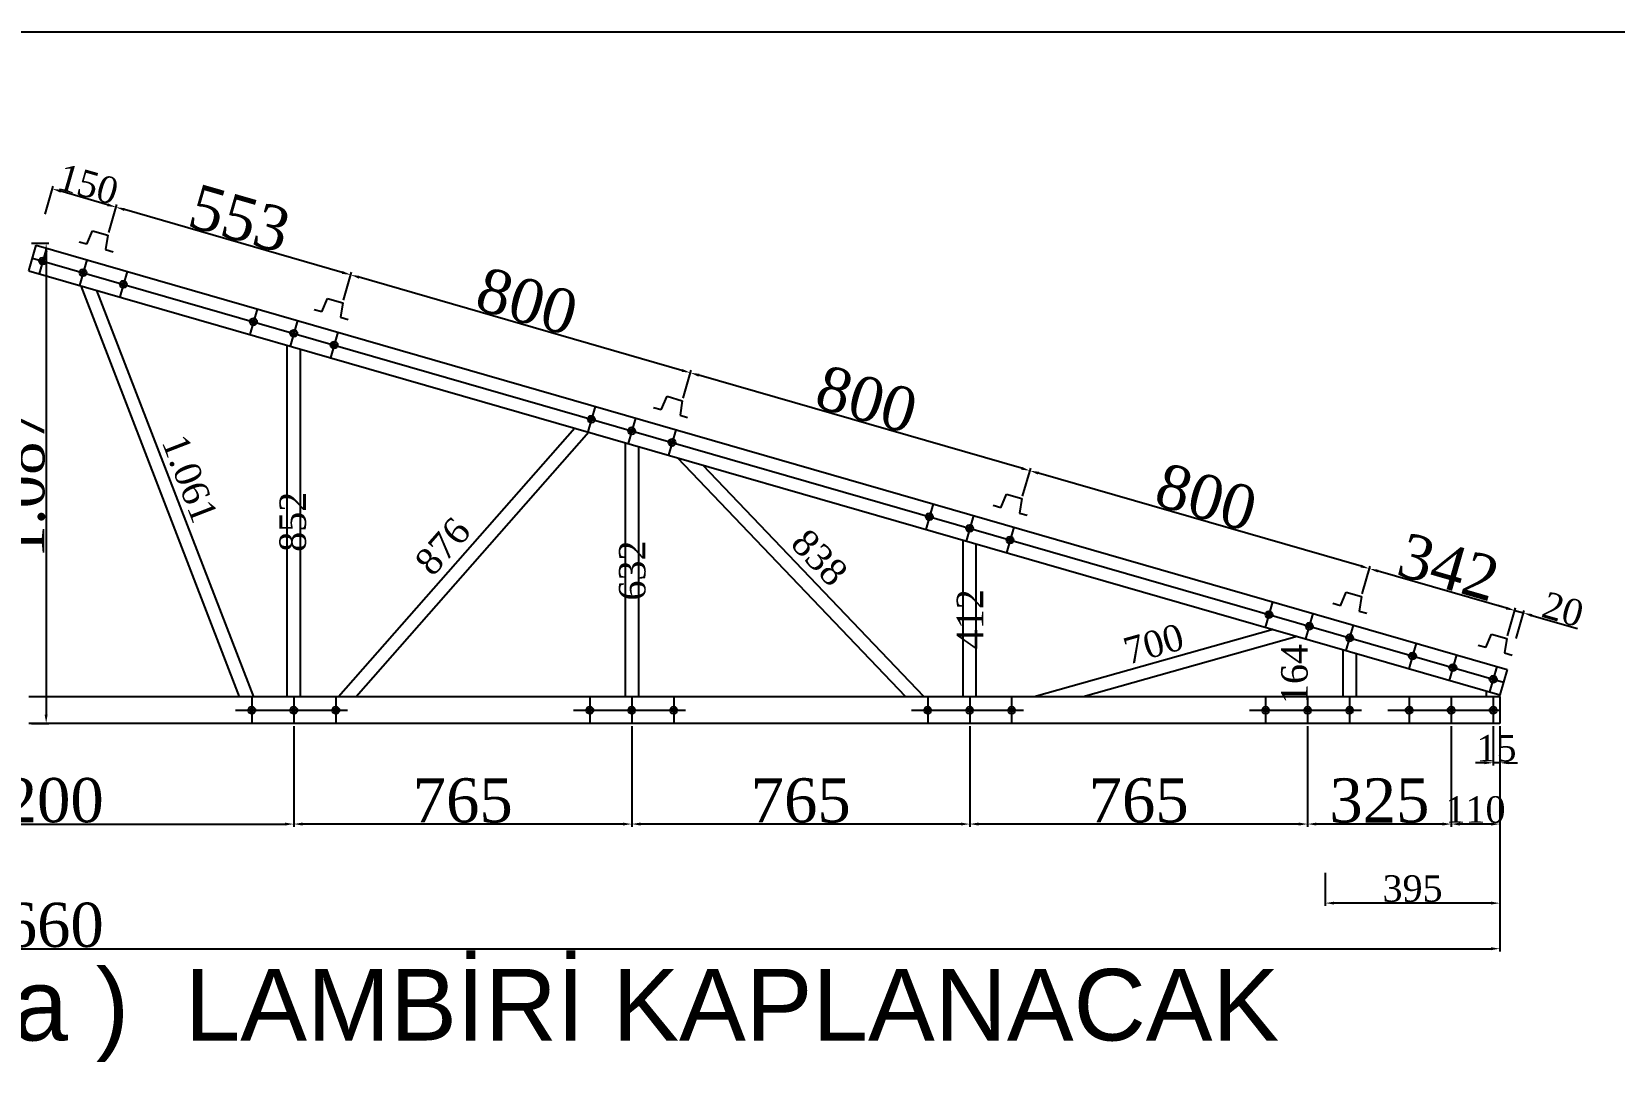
# Model space of a CAD drawing. Header units: millimetres. Extents: x 206945 to 219731, y -209822 to -201066.
# Drawn here: x 213548 to 217130, y -205749 to -203379 of the extents above; entities that cross this region are included whole.
import ezdxf

# ---------------------------------------------------------------- set-up
doc = ezdxf.new("R2010")
doc.units = ezdxf.units.MM
doc.header["$MEASUREMENT"] = 0
for name, color, linetype in [('Block1', 255, 'Continuous'), ('DUVAR', 7, 'Continuous'), ('ÖLÇÜLENDİRME', 121, 'Continuous')]:
    doc.layers.add(name, color=color, linetype=linetype)
doc.styles.add('133', font='times.ttf')
doc.styles.get("Standard").update_dxf_attribs({"font": 'arial.ttf'})
doc.dimstyles.new('MAKAS', dxfattribs={"dimscale": 20, "dimtxt": 1.3, "dimasz": 1, "dimexe": 0.3, "dimexo": 0.3, "dimgap": 0.1, "dimtad": 1, "dimrnd": 1, "dimzin": 12, "dimdsep": 46, "dimlunit": 6, "dimtxsty": '133', "dimcen": 0.8, "dimdle": 0.0005, "dimclrd": 4, "dimclre": 6, "dimclrt": 2, "dimazin": 3, "dimtfac": 1, "dimtmove": 0, "dimatfit": 2, "dimldrblk": 'DOTSMALL', "dimfxl": 0, "dimtolj": 1, "dimtzin": 0, "dimarcsym": 0})
doc.dimstyles.new('makas 1', dxfattribs={"dimscale": 20, "dimtxt": 3, "dimasz": 1.2, "dimexe": 0.3, "dimexo": 0.3, "dimgap": 0.1, "dimtad": 1, "dimrnd": 1, "dimzin": 12, "dimdsep": 46, "dimlunit": 6, "dimtxsty": '133', "dimblk": 'NONE', "dimcen": 0.8, "dimdle": 0.0005, "dimse1": 1, "dimse2": 1, "dimsd1": 1, "dimsd2": 1, "dimclrd": 105, "dimclre": 42, "dimclrt": 2, "dimazin": 3, "dimtfac": 1, "dimtmove": 0, "dimatfit": 2, "dimldrblk": 'NONE', "dimfxl": 0, "dimtolj": 1, "dimtzin": 0, "dimarcsym": 0})

# ---------------------------------------------------------------- blocks, each defined once
blk = doc.blocks.new('*D7322')
at = {"layer": 'Defpoints', "color": 0}
for p in [(216871, -205063.9), (210211, -205086.6), (216871, -205453.7)]:
    blk.add_point(p, dxfattribs=at)
at = {"layer": 'ÖLÇÜLENDİRME', "color": 6, "lineweight": -2, "ltscale": 0.5}
for p, q in [((216871, -205069.9), (216871, -205459.7)), ((210211, -205092.6), (210211, -205459.7))]:
    blk.add_line(p, q, dxfattribs=at)
at = {"layer": 'ÖLÇÜLENDİRME', "color": 4, "lineweight": -2, "ltscale": 0.5}
blk.add_line((210231, -205453.7), (216851, -205453.7), dxfattribs=at)
at = {"layer": 'ÖLÇÜLENDİRME', "color": 4}
for points in [[(210231, -205450.4), (210231, -205457.1), (210211, -205453.7)], [(216851, -205457.1), (216851, -205450.4), (216871, -205453.7)]]:
    blk.add_solid(points, dxfattribs=at)
at = {"layer": 'ÖLÇÜLENDİRME', "color": 2, "insert": (213541, -205400.8), "char_height": 100, "attachment_point": 5, "style": '133'}
blk.add_mtext('\\A1;6.660', dxfattribs=at)
blk = doc.blocks.new('_DotSmall')
at = {"color": 0, "linetype": 'ByBlock', "const_width": 0.5}
blk.add_lwpolyline([(-0.0625, 0, 1), (0.0625, 0, 1)], format="xyb", close=True, dxfattribs=at)
blk = doc.blocks.new('*D7331')
at = {"layer": 'Defpoints', "color": 0}
for p in [(216856, -204944.1), (216871, -204944.1), (216856, -205033.1)]:
    blk.add_point(p, dxfattribs=at)
at = {"layer": 'ÖLÇÜLENDİRME', "color": 6, "lineweight": -2, "ltscale": 0.5}
for p, q in [((216856, -204950.1), (216856, -205039.1)), ((216871, -204950.1), (216871, -205039.1))]:
    blk.add_line(p, q, dxfattribs=at)
at = {"layer": 'ÖLÇÜLENDİRME', "color": 4, "lineweight": -2, "ltscale": 0.5}
for p, q in [((216836, -205033.1), (216816, -205033.1)), ((216871, -205033.1), (216856, -205033.1)), ((216891, -205033.1), (216911, -205033.1))]:
    blk.add_line(p, q, dxfattribs=at)
at = {"layer": 'ÖLÇÜLENDİRME', "color": 4}
for points in [[(216836, -205036.4), (216836, -205029.8), (216856, -205033.1)], [(216891, -205029.8), (216891, -205036.4), (216871, -205033.1)]]:
    blk.add_solid(points, dxfattribs=at)
at = {"layer": 'ÖLÇÜLENDİRME', "color": 2, "insert": (216863.5, -205000.6), "char_height": 60, "attachment_point": 5, "style": '133'}
blk.add_mtext('\\A1;15', dxfattribs=at)
blk = doc.blocks.new('*D7332')
at = {"layer": 'Defpoints', "color": 0}
for p in [(216761, -204944.1), (216871, -204944.1), (216761, -205171.7)]:
    blk.add_point(p, dxfattribs=at)
at = {"layer": 'ÖLÇÜLENDİRME', "color": 6, "lineweight": -2, "ltscale": 0.5}
for p, q in [((216761, -204950.1), (216761, -205177.7)), ((216871, -204950.1), (216871, -205177.7))]:
    blk.add_line(p, q, dxfattribs=at)
at = {"layer": 'ÖLÇÜLENDİRME', "color": 4, "lineweight": -2, "ltscale": 0.5}
blk.add_line((216851, -205171.7), (216781, -205171.7), dxfattribs=at)
at = {"layer": 'ÖLÇÜLENDİRME', "color": 4}
for points in [[(216781, -205168.4), (216781, -205175.1), (216761, -205171.7)], [(216851, -205175.1), (216851, -205168.4), (216871, -205171.7)]]:
    blk.add_solid(points, dxfattribs=at)
at = {"layer": 'ÖLÇÜLENDİRME', "color": 2, "insert": (216816, -205139.3), "char_height": 60, "attachment_point": 5, "style": '133'}
blk.add_mtext('\\A1;110', dxfattribs=at)
blk = doc.blocks.new('*D7333')
at = {"layer": 'Defpoints', "color": 0}
for p in [(216436, -204944.1), (216761, -204944.1), (216436, -205171.7)]:
    blk.add_point(p, dxfattribs=at)
at = {"layer": 'ÖLÇÜLENDİRME', "color": 6, "lineweight": -2, "ltscale": 0.5}
for p, q in [((216436, -204950.1), (216436, -205177.7)), ((216761, -204950.1), (216761, -205177.7))]:
    blk.add_line(p, q, dxfattribs=at)
at = {"layer": 'ÖLÇÜLENDİRME', "color": 4, "lineweight": -2, "ltscale": 0.5}
blk.add_line((216741, -205171.7), (216456, -205171.7), dxfattribs=at)
at = {"layer": 'ÖLÇÜLENDİRME', "color": 4}
for points in [[(216456, -205168.4), (216456, -205175.1), (216436, -205171.7)], [(216741, -205175.1), (216741, -205168.4), (216761, -205171.7)]]:
    blk.add_solid(points, dxfattribs=at)
at = {"layer": 'ÖLÇÜLENDİRME', "color": 2, "insert": (216598.5, -205119), "char_height": 100, "attachment_point": 5, "style": '133'}
blk.add_mtext('\\A1;325', dxfattribs=at)
blk = doc.blocks.new('*D7334')
at = {"layer": 'Defpoints', "color": 0}
for p in [(215671, -204944.1), (216436, -204944.1), (215671, -205171.7)]:
    blk.add_point(p, dxfattribs=at)
at = {"layer": 'ÖLÇÜLENDİRME', "color": 6, "lineweight": -2, "ltscale": 0.5}
for p, q in [((215671, -204950.1), (215671, -205177.7)), ((216436, -204950.1), (216436, -205177.7))]:
    blk.add_line(p, q, dxfattribs=at)
at = {"layer": 'ÖLÇÜLENDİRME', "color": 4, "lineweight": -2, "ltscale": 0.5}
blk.add_line((216416, -205171.7), (215691, -205171.7), dxfattribs=at)
at = {"layer": 'ÖLÇÜLENDİRME', "color": 4}
for points in [[(215691, -205168.4), (215691, -205175.1), (215671, -205171.7)], [(216416, -205175.1), (216416, -205168.4), (216436, -205171.7)]]:
    blk.add_solid(points, dxfattribs=at)
at = {"layer": 'ÖLÇÜLENDİRME', "color": 2, "insert": (216053.5, -205118.8), "char_height": 100, "attachment_point": 5, "style": '133'}
blk.add_mtext('\\A1;765', dxfattribs=at)
blk = doc.blocks.new('*D7335')
at = {"layer": 'Defpoints', "color": 0}
for p in [(214906, -204944.1), (215671, -204944.1), (214906, -205171.7)]:
    blk.add_point(p, dxfattribs=at)
at = {"layer": 'ÖLÇÜLENDİRME', "color": 6, "lineweight": -2, "ltscale": 0.5}
for p, q in [((214906, -204950.1), (214906, -205177.7)), ((215671, -204950.1), (215671, -205177.7))]:
    blk.add_line(p, q, dxfattribs=at)
at = {"layer": 'ÖLÇÜLENDİRME', "color": 4, "lineweight": -2, "ltscale": 0.5}
blk.add_line((215651, -205171.7), (214926, -205171.7), dxfattribs=at)
at = {"layer": 'ÖLÇÜLENDİRME', "color": 4}
for points in [[(214926, -205168.4), (214926, -205175.1), (214906, -205171.7)], [(215651, -205175.1), (215651, -205168.4), (215671, -205171.7)]]:
    blk.add_solid(points, dxfattribs=at)
at = {"layer": 'ÖLÇÜLENDİRME', "color": 2, "insert": (215288.5, -205118.8), "char_height": 100, "attachment_point": 5, "style": '133'}
blk.add_mtext('\\A1;765', dxfattribs=at)
blk = doc.blocks.new('*D7336')
at = {"layer": 'Defpoints', "color": 0}
for p in [(214141, -204944.1), (214906, -204944.1), (214141, -205171.7)]:
    blk.add_point(p, dxfattribs=at)
at = {"layer": 'ÖLÇÜLENDİRME', "color": 6, "lineweight": -2, "ltscale": 0.5}
for p, q in [((214141, -204950.1), (214141, -205177.7)), ((214906, -204950.1), (214906, -205177.7))]:
    blk.add_line(p, q, dxfattribs=at)
at = {"layer": 'ÖLÇÜLENDİRME', "color": 4, "lineweight": -2, "ltscale": 0.5}
blk.add_line((214886, -205171.7), (214161, -205171.7), dxfattribs=at)
at = {"layer": 'ÖLÇÜLENDİRME', "color": 4}
for points in [[(214161, -205168.4), (214161, -205175.1), (214141, -205171.7)], [(214886, -205175.1), (214886, -205168.4), (214906, -205171.7)]]:
    blk.add_solid(points, dxfattribs=at)
at = {"layer": 'ÖLÇÜLENDİRME', "color": 2, "insert": (214523.5, -205118.8), "char_height": 100, "attachment_point": 5, "style": '133'}
blk.add_mtext('\\A1;765', dxfattribs=at)
blk = doc.blocks.new('*D7337')
at = {"layer": 'Defpoints', "color": 0}
for p in [(216476, -205276.1), (216871, -205276.1), (216476, -205350.6)]:
    blk.add_point(p, dxfattribs=at)
at = {"layer": 'ÖLÇÜLENDİRME', "color": 6, "lineweight": -2, "ltscale": 0.5}
for p, q in [((216476, -205282.1), (216476, -205356.6)), ((216871, -205282.1), (216871, -205356.6))]:
    blk.add_line(p, q, dxfattribs=at)
at = {"layer": 'ÖLÇÜLENDİRME', "color": 4, "lineweight": -2, "ltscale": 0.5}
blk.add_line((216851, -205350.6), (216496, -205350.6), dxfattribs=at)
at = {"layer": 'ÖLÇÜLENDİRME', "color": 4}
for points in [[(216496, -205347.2), (216496, -205353.9), (216476, -205350.6)], [(216851, -205353.9), (216851, -205347.2), (216871, -205350.6)]]:
    blk.add_solid(points, dxfattribs=at)
at = {"layer": 'ÖLÇÜLENDİRME', "color": 2, "insert": (216673.5, -205318), "char_height": 60, "attachment_point": 5, "style": '133'}
blk.add_mtext('\\A1;395', dxfattribs=at)
blk = doc.blocks.new('*D7338')
at = {"layer": 'Defpoints', "color": 0}
for p in [(216531, -204750.5), (216438.9, -204914.1), (216531, -204914.1)]:
    blk.add_point(p, dxfattribs=at)
at = {"layer": 'Block1', "color": 2, "insert": (216406.4, -204832.3), "char_height": 60, "attachment_point": 5, "rotation": 90, "style": '133'}
blk.add_mtext('\\A1;164', dxfattribs=at)
blk = doc.blocks.new('_None')
blk = doc.blocks.new('*D7339')
at = {"layer": 'Defpoints', "color": 0}
for p in [(216433.1, -204700.7), (216439.7, -204724.2), (215766, -204914.1)]:
    blk.add_point(p, dxfattribs=at)
at = {"layer": 'Block1', "color": 2, "insert": (216087.4, -204764.4), "char_height": 60, "attachment_point": 5, "rotation": 15.7469, "style": '133'}
blk.add_mtext('\\A1;700', dxfattribs=at)
blk = doc.blocks.new('*D7340')
at = {"layer": 'Defpoints', "color": 0}
for p in [(215671, -204502.6), (215703.5, -204502.6), (215671, -204914.1)]:
    blk.add_point(p, dxfattribs=at)
at = {"layer": 'Block1', "color": 2, "insert": (215671.6, -204708.4), "char_height": 60, "attachment_point": 5, "rotation": 90, "style": '133'}
blk.add_mtext('\\A1;412', dxfattribs=at)
blk = doc.blocks.new('*D7341')
at = {"layer": 'Defpoints', "color": 0}
for p in [(214997.3, -204308.5), (215018.2, -204288.4), (215576, -204914.1)]:
    blk.add_point(p, dxfattribs=at)
at = {"layer": 'Block1', "color": 2, "insert": (215331, -204568.9), "char_height": 60, "attachment_point": 5, "rotation": 313.6967, "style": '133'}
blk.add_mtext('\\A1;838', dxfattribs=at)
blk = doc.blocks.new('*D7342')
at = {"layer": 'Defpoints', "color": 0}
for p in [(214906, -204282.2), (214940, -204282.2), (214906, -204914.1)]:
    blk.add_point(p, dxfattribs=at)
at = {"layer": 'Block1', "color": 2, "insert": (214907.5, -204598.1), "char_height": 60, "attachment_point": 5, "rotation": 90, "style": '133'}
blk.add_mtext('\\A1;632', dxfattribs=at)
blk = doc.blocks.new('*D7343')
at = {"layer": 'Defpoints', "color": 0}
for p in [(214791.9, -204235.8), (214814.7, -204255.8), (214236, -204914.1)]:
    blk.add_point(p, dxfattribs=at)
at = {"layer": 'Block1', "color": 2, "insert": (214478.1, -204543.4), "char_height": 60, "attachment_point": 5, "rotation": 48.68, "style": '133'}
blk.add_mtext('\\A1;876', dxfattribs=at)
blk = doc.blocks.new('*D7344')
at = {"layer": 'Defpoints', "color": 0}
for p in [(214141, -204061.7), (214171.5, -204061.7), (214141, -204914.1)]:
    blk.add_point(p, dxfattribs=at)
at = {"layer": 'Block1', "color": 2, "insert": (214139, -204487.9), "char_height": 60, "attachment_point": 5, "rotation": 90, "style": '133'}
blk.add_mtext('\\A1;852', dxfattribs=at)
blk = doc.blocks.new('*D7345')
at = {"layer": 'Defpoints', "color": 0}
for p in [(213646, -203922), (213683.9, -203907.3), (214028.1, -204911.9)]:
    blk.add_point(p, dxfattribs=at)
at = {"layer": 'Block1', "color": 2, "insert": (213905.3, -204390.6), "char_height": 60, "attachment_point": 5, "rotation": 291.1061, "style": '133'}
blk.add_mtext('\\A1;1.061', dxfattribs=at)
blk = doc.blocks.new('*D7346')
at = {"layer": 'Defpoints', "color": 0}
for p in [(213541, -203857.6), (213541, -204944.1), (213580.5, -204944.1)]:
    blk.add_point(p, dxfattribs=at)
at = {"layer": 'ÖLÇÜLENDİRME', "color": 6, "lineweight": -2, "ltscale": 0.5}
for p, q in [((213547, -203857.6), (213586.5, -203857.6)), ((213547, -204944.1), (213586.5, -204944.1))]:
    blk.add_line(p, q, dxfattribs=at)
at = {"layer": 'ÖLÇÜLENDİRME', "color": 4, "lineweight": -2, "ltscale": 0.5}
blk.add_line((213580.5, -203877.6), (213580.5, -204924.1), dxfattribs=at)
at = {"layer": 'ÖLÇÜLENDİRME', "color": 4}
for points in [[(213583.8, -203877.6), (213577.1, -203877.6), (213580.5, -203857.6)], [(213577.1, -204924.1), (213583.8, -204924.1), (213580.5, -204944.1)]]:
    blk.add_solid(points, dxfattribs=at)
at = {"layer": 'ÖLÇÜLENDİRME', "color": 2, "insert": (213527.6, -204400.8), "char_height": 100, "attachment_point": 5, "rotation": 90, "style": '133'}
blk.add_mtext('\\A1;1.087', dxfattribs=at)
blk = doc.blocks.new('*D7347')
at = {"layer": 'Defpoints', "color": 0}
for p in [(212941, -205171.7), (214141, -205171.7), (214141, -205171.7)]:
    blk.add_point(p, dxfattribs=at)
at = {"layer": 'ÖLÇÜLENDİRME', "color": 6, "lineweight": -2, "ltscale": 0.5}
for p, q in [((212941, -205165.7), (212941, -205165.7)), ((214141, -205165.7), (214141, -205165.7))]:
    blk.add_line(p, q, dxfattribs=at)
at = {"layer": 'ÖLÇÜLENDİRME', "color": 4, "lineweight": -2, "ltscale": 0.5}
blk.add_line((212961, -205171.7), (214121, -205171.7), dxfattribs=at)
at = {"layer": 'ÖLÇÜLENDİRME', "color": 4}
for points in [[(212961, -205168.4), (212961, -205175.1), (212941, -205171.7)], [(214121, -205175.1), (214121, -205168.4), (214141, -205171.7)]]:
    blk.add_solid(points, dxfattribs=at)
at = {"layer": 'ÖLÇÜLENDİRME', "color": 2, "insert": (213541, -205118.8), "char_height": 100, "attachment_point": 5, "style": '133'}
blk.add_mtext('\\A1;1.200', dxfattribs=at)
blk = doc.blocks.new('omega')
at = {"layer": 'Block1', "color": 1}
for p, q in [((32355.1, 6698), (32337.8, 6703.1)), ((32355.1, 6698), (32368.3, 6728.5)), ((32368.3, 6728.5), (32402.8, 6718.3)), ((32402.8, 6718.3), (32397.3, 6685.5)), ((32397.3, 6685.5), (32414.5, 6680.4))]:
    blk.add_line(p, q, dxfattribs=at)
blk = doc.blocks.new('*D7348')
at = {"layer": 'Defpoints', "color": 0}
for p in [(216576.1, -204593.9), (216557.9, -204657), (216887, -204751.8)]:
    blk.add_point(p, dxfattribs=at)
at = {"layer": 'ÖLÇÜLENDİRME', "color": 6, "lineweight": -2, "ltscale": 0.5}
for p, q in [((216559.6, -204651.2), (216577.8, -204588.1)), ((216888.7, -204746.1), (216906.9, -204682.9))]:
    blk.add_line(p, q, dxfattribs=at)
at = {"layer": 'ÖLÇÜLENDİRME', "color": 4, "lineweight": -2, "ltscale": 0.5}
blk.add_line((216886, -204683.2), (216595.3, -204599.4), dxfattribs=at)
at = {"layer": 'ÖLÇÜLENDİRME', "color": 4}
for points in [[(216596.3, -204596.2), (216594.4, -204602.6), (216576.1, -204593.9)], [(216885.1, -204686.4), (216886.9, -204680), (216905.2, -204688.7)]]:
    blk.add_solid(points, dxfattribs=at)
at = {"layer": 'ÖLÇÜLENDİRME', "color": 2, "insert": (216755.3, -204590.6), "char_height": 100, "attachment_point": 5, "rotation": 343.9236, "style": '133'}
blk.add_mtext('\\A1;342', dxfattribs=at)
blk = doc.blocks.new('*D7349')
at = {"layer": 'Defpoints', "color": 0}
for p in [(216924.4, -204694.2), (216887, -204751.8), (216906.2, -204757.4)]:
    blk.add_point(p, dxfattribs=at)
at = {"layer": 'ÖLÇÜLENDİRME', "color": 4, "lineweight": -2, "ltscale": 0.5}
for p, q in [((216886, -204683.2), (216866.8, -204677.6)), ((216905.2, -204688.7), (216924.4, -204694.2)), ((216943.6, -204699.8), (217047, -204729.6))]:
    blk.add_line(p, q, dxfattribs=at)
at = {"layer": 'ÖLÇÜLENDİRME', "color": 6, "lineweight": -2, "ltscale": 0.5}
for p, q in [((216888.7, -204746.1), (216906.9, -204682.9)), ((216907.9, -204751.6), (216926.1, -204688.5))]:
    blk.add_line(p, q, dxfattribs=at)
at = {"layer": 'ÖLÇÜLENDİRME', "color": 4}
for points in [[(216885.1, -204686.4), (216886.9, -204680), (216905.2, -204688.7)], [(216944.6, -204696.6), (216942.7, -204703), (216924.4, -204694.2)]]:
    blk.add_solid(points, dxfattribs=at)
at = {"layer": 'ÖLÇÜLENDİRME', "color": 2, "insert": (217013.9, -204686.3), "char_height": 60, "attachment_point": 5, "rotation": 343.9236, "style": '133'}
blk.add_mtext('\\A1;20', dxfattribs=at)
blk = doc.blocks.new('*D7350')
at = {"layer": 'Defpoints', "color": 0}
for p in [(215807.4, -204372.3), (215789.2, -204435.5), (216557.9, -204657)]:
    blk.add_point(p, dxfattribs=at)
at = {"layer": 'ÖLÇÜLENDİRME', "color": 6, "lineweight": -2, "ltscale": 0.5}
for p, q in [((215790.9, -204429.7), (215809.1, -204366.6)), ((216559.6, -204651.2), (216577.8, -204588.1))]:
    blk.add_line(p, q, dxfattribs=at)
at = {"layer": 'ÖLÇÜLENDİRME', "color": 4, "lineweight": -2, "ltscale": 0.5}
blk.add_line((216556.9, -204588.3), (215826.6, -204377.9), dxfattribs=at)
at = {"layer": 'ÖLÇÜLENDİRME', "color": 4}
for points in [[(215827.6, -204374.7), (215825.7, -204381.1), (215807.4, -204372.3)], [(216556, -204591.5), (216557.8, -204585.1), (216576.1, -204593.9)]]:
    blk.add_solid(points, dxfattribs=at)
at = {"layer": 'ÖLÇÜLENDİRME', "color": 2, "insert": (216206.4, -204432.4), "char_height": 100, "attachment_point": 5, "rotation": 343.9236, "style": '133'}
blk.add_mtext('\\A1;800', dxfattribs=at)
blk = doc.blocks.new('*D7351')
at = {"layer": 'Defpoints', "color": 0}
for p in [(215038.7, -204150.8), (215020.5, -204213.9), (215789.2, -204435.5)]:
    blk.add_point(p, dxfattribs=at)
at = {"layer": 'ÖLÇÜLENDİRME', "color": 6, "lineweight": -2, "ltscale": 0.5}
for p, q in [((215022.2, -204208.2), (215040.4, -204145)), ((215790.9, -204429.7), (215809.1, -204366.6))]:
    blk.add_line(p, q, dxfattribs=at)
at = {"layer": 'ÖLÇÜLENDİRME', "color": 4, "lineweight": -2, "ltscale": 0.5}
blk.add_line((215788.2, -204366.8), (215057.9, -204156.3), dxfattribs=at)
at = {"layer": 'ÖLÇÜLENDİRME', "color": 4}
for points in [[(215058.8, -204153.1), (215057, -204159.5), (215038.7, -204150.8)], [(215787.3, -204370), (215789.1, -204363.6), (215807.4, -204372.3)]]:
    blk.add_solid(points, dxfattribs=at)
at = {"layer": 'ÖLÇÜLENDİRME', "color": 2, "insert": (215437.7, -204210.9), "char_height": 100, "attachment_point": 5, "rotation": 343.9236, "style": '133'}
blk.add_mtext('\\A1;800', dxfattribs=at)
blk = doc.blocks.new('*D7352')
at = {"layer": 'Defpoints', "color": 0}
for p in [(214270, -203929.3), (214251.8, -203992.4), (215020.5, -204213.9)]:
    blk.add_point(p, dxfattribs=at)
at = {"layer": 'ÖLÇÜLENDİRME', "color": 6, "lineweight": -2, "ltscale": 0.5}
for p, q in [((214253.4, -203986.6), (214271.6, -203923.5)), ((215022.2, -204208.2), (215040.4, -204145))]:
    blk.add_line(p, q, dxfattribs=at)
at = {"layer": 'ÖLÇÜLENDİRME', "color": 4, "lineweight": -2, "ltscale": 0.5}
blk.add_line((215019.5, -204145.3), (214289.2, -203934.8), dxfattribs=at)
at = {"layer": 'ÖLÇÜLENDİRME', "color": 4}
for points in [[(214290.1, -203931.6), (214288.3, -203938), (214270, -203929.3)], [(215018.6, -204148.5), (215020.4, -204142.1), (215038.7, -204150.8)]]:
    blk.add_solid(points, dxfattribs=at)
at = {"layer": 'ÖLÇÜLENDİRME', "color": 2, "insert": (214668.9, -203989.3), "char_height": 100, "attachment_point": 5, "rotation": 343.9236, "style": '133'}
blk.add_mtext('\\A1;800', dxfattribs=at)
blk = doc.blocks.new('*D7353')
at = {"layer": 'Defpoints', "color": 0}
for p in [(213594.4, -203734.6), (213576.2, -203797.7), (213720.4, -203839.2)]:
    blk.add_point(p, dxfattribs=at)
at = {"layer": 'ÖLÇÜLENDİRME', "color": 6, "lineweight": -2, "ltscale": 0.5}
for p, q in [((213577.9, -203791.9), (213596.1, -203728.8)), ((213722, -203833.5), (213740.2, -203770.3))]:
    blk.add_line(p, q, dxfattribs=at)
at = {"layer": 'ÖLÇÜLENDİRME', "color": 4, "lineweight": -2, "ltscale": 0.5}
blk.add_line((213719.3, -203770.6), (213613.6, -203740.1), dxfattribs=at)
at = {"layer": 'ÖLÇÜLENDİRME', "color": 4}
for points in [[(213614.6, -203736.9), (213612.7, -203743.3), (213594.4, -203734.6)], [(213718.4, -203773.8), (213720.3, -203767.4), (213738.6, -203776.1)]]:
    blk.add_solid(points, dxfattribs=at)
at = {"layer": 'ÖLÇÜLENDİRME', "color": 2, "insert": (213675.5, -203724.2), "char_height": 60, "attachment_point": 5, "rotation": 343.9236, "style": '133'}
blk.add_mtext('\\A1;150', dxfattribs=at)
blk = doc.blocks.new('*D7354')
at = {"layer": 'Defpoints', "color": 0}
for p in [(213738.6, -203776.1), (213720.4, -203839.2), (214251.8, -203992.4)]:
    blk.add_point(p, dxfattribs=at)
at = {"layer": 'ÖLÇÜLENDİRME', "color": 6, "lineweight": -2, "ltscale": 0.5}
for p, q in [((213722, -203833.5), (213740.2, -203770.3)), ((214253.4, -203986.6), (214271.6, -203923.5))]:
    blk.add_line(p, q, dxfattribs=at)
at = {"layer": 'ÖLÇÜLENDİRME', "color": 4, "lineweight": -2, "ltscale": 0.5}
blk.add_line((214250.8, -203923.7), (213757.8, -203781.7), dxfattribs=at)
at = {"layer": 'ÖLÇÜLENDİRME', "color": 4}
for points in [[(213758.7, -203778.5), (213756.9, -203784.9), (213738.6, -203776.1)], [(214249.8, -203926.9), (214251.7, -203920.5), (214270, -203929.3)]]:
    blk.add_solid(points, dxfattribs=at)
at = {"layer": 'ÖLÇÜLENDİRME', "color": 2, "insert": (214018.9, -203802), "char_height": 100, "attachment_point": 5, "rotation": 343.9236, "style": '133'}
blk.add_mtext('\\A1;553', dxfattribs=at)

msp = doc.modelspace()

# ---------------------------------------------------------------- linework, layer by layer
at = {"color": 2}
msp.add_lwpolyline([(209922.706, -203379.081), (219729.429, -203379.081), (219729.429, -209821.577), (209922.706, -209821.577)], close=True, dxfattribs=at)
at = {"layer": 'Block1', "color": 1}
for p, q in [((213540.996, -203919.996), (213557.611, -203862.342)), ((213557.611, -203862.342), (216887.611, -204822.012)), ((213540.996, -203919.996), (216870.996, -204879.665)), ((214125.997, -204884.121), (214125.997, -204088.587)), ((214155.997, -204884.121), (214155.997, -204097.232)), ((214776.878, -204276.163), (214242.399, -204884.121)), ((214808.748, -204285.348), (214282.344, -204884.121)), ((214890.997, -204309.051), (214890.997, -204884.121)), ((214920.997, -204317.697), (214920.997, -204884.121)), ((215526.584, -204884.121), (215009.819, -204343.294)), ((215568.078, -204884.121), (215067.08, -204359.797)), ((215655.996, -204884.121), (215655.996, -204529.516)), ((215685.996, -204884.121), (215685.996, -204538.161)), ((216357.619, -204731.715), (215817.119, -204884.121)), ((216412.287, -204747.47), (215927.661, -204884.121)), ((216515.996, -204777.358), (216515.996, -204884.121)), ((216545.996, -204786.004), (216545.996, -204884.121)), ((216887.611, -204822.012), (216870.996, -204879.665)), ((216870.996, -204884.121), (213540.996, -204884.121)), ((216840.996, -204884.121), (216840.996, -204871.019)), ((216870.996, -204884.121), (216870.996, -204879.665)), ((216870.996, -204884.121), (216870.996, -204944.121)), ((216870.996, -204944.121), (213540.996, -204944.121))]:
    msp.add_line(p, q, dxfattribs=at)
at = {"layer": 'Block1', "color": 2}
for p, q in [((213580.919, -203869.059), (213564.304, -203926.713)), ((213549.303, -203891.169), (216879.303, -204850.838)), ((213672.204, -203895.367), (213655.588, -203953.02)), ((213763.488, -203921.674), (213746.873, -203979.327)), ((214058.02, -204006.555), (214041.405, -204064.208)), ((214149.305, -204032.862), (214132.69, -204090.516)), ((214240.59, -204059.169), (214223.975, -204116.823)), ((214823.02, -204227.019), (214806.405, -204284.673)), ((214914.305, -204253.326), (214897.689, -204310.98)), ((215005.589, -204279.634), (214988.974, -204337.287)), ((215588.019, -204447.484), (215571.404, -204505.137)), ((215679.304, -204473.791), (215662.689, -204531.444)), ((215770.589, -204500.098), (215753.974, -204557.752)), ((216356.734, -204669.018), (216340.119, -204726.672)), ((216448.019, -204695.325), (216431.404, -204752.979)), ((216539.304, -204721.633), (216522.688, -204779.286)), ((216681.734, -204762.68), (216665.118, -204820.334)), ((216773.018, -204788.987), (216756.403, -204846.641)), ((216864.303, -204815.295), (216847.688, -204872.948)), ((214045.997, -204884.121), (214045.997, -204944.121)), ((214140.997, -204884.121), (214140.997, -204944.121)), ((214235.997, -204884.121), (214235.997, -204944.121)), ((214810.997, -204884.121), (214810.997, -204944.121)), ((214905.997, -204884.121), (214905.997, -204944.121)), ((215000.997, -204884.121), (215000.997, -204944.121)), ((215575.996, -204884.121), (215575.996, -204944.121)), ((215670.996, -204884.121), (215670.996, -204944.121)), ((215765.996, -204884.121), (215765.996, -204944.121)), ((216340.996, -204884.121), (216340.996, -204944.121)), ((216435.996, -204884.121), (216435.996, -204944.121)), ((216530.996, -204884.121), (216530.996, -204944.121)), ((216665.996, -204884.121), (216665.996, -204944.121)), ((216760.996, -204884.121), (216760.996, -204944.121)), ((216855.996, -204884.121), (216855.996, -204944.121))]:
    msp.add_line(p, q, dxfattribs=at)
at = {"layer": 'Block1', "color": 1}
for centre, radius in [((213572.611, -203897.886), 8), ((213572.611, -203897.886), 4), ((213663.896, -203924.193), 8), ((213663.896, -203924.193), 4), ((213755.181, -203950.501), 8), ((213755.181, -203950.5), 4), ((214049.712, -204035.382), 8), ((214049.712, -204035.381), 4), ((214140.997, -204061.689), 8), ((214140.997, -204061.689), 4), ((214232.282, -204087.996), 8), ((214232.282, -204087.996), 4), ((214814.712, -204255.846), 8), ((214814.712, -204255.846), 4), ((214905.997, -204282.154), 8), ((214905.997, -204282.153), 4), ((214997.282, -204308.461), 8), ((214997.282, -204308.46), 4), ((215579.711, -204476.311), 8), ((215579.712, -204476.31), 4), ((215670.996, -204502.618), 8), ((215670.996, -204502.618), 4), ((215762.281, -204528.925), 8), ((215762.281, -204528.925), 4), ((216348.426, -204697.846), 8), ((216348.426, -204697.845), 4), ((216439.711, -204724.153), 8), ((216439.711, -204724.153), 4), ((216530.996, -204750.46), 8), ((216530.996, -204750.46), 4), ((216673.426, -204791.507), 8), ((216673.426, -204791.506), 4), ((216764.711, -204817.814), 8), ((216764.711, -204817.814), 4), ((216855.996, -204844.121), 8), ((216855.996, -204844.121), 4), ((214045.997, -204914.121), 8), ((214045.997, -204914.121), 4), ((214140.997, -204914.121), 8), ((214140.997, -204914.121), 4), ((214235.997, -204914.121), 8), ((214235.997, -204914.121), 4), ((214810.997, -204914.121), 8), ((214810.997, -204914.121), 4), ((214905.997, -204914.121), 8), ((214905.997, -204914.121), 4), ((215000.997, -204914.121), 8), ((215000.997, -204914.121), 4), ((215575.996, -204914.121), 8), ((215575.996, -204914.121), 4), ((215670.996, -204914.121), 8), ((215670.996, -204914.121), 4), ((215765.996, -204914.121), 8), ((215765.996, -204914.121), 4), ((216340.996, -204914.121), 8), ((216340.996, -204914.121), 4), ((216435.996, -204914.121), 8), ((216435.996, -204914.121), 4), ((216530.996, -204914.121), 8), ((216530.996, -204914.121), 4), ((216665.996, -204914.121), 8), ((216665.996, -204914.121), 4), ((216760.996, -204914.121), 8), ((216760.996, -204914.121), 4), ((216855.996, -204914.121), 8), ((216855.996, -204914.121), 4)]:
    msp.add_circle(centre, radius, dxfattribs=at)
at = {"layer": 'DUVAR', "color": 1}
for p, q in [((214018.339, -204884.121), (213659.364, -203954.108)), ((214050.496, -204884.121), (213695.546, -203964.536)), ((216870.996, -204944.121), (213540.996, -204944.121))]:
    msp.add_line(p, q, dxfattribs=at)
at = {"layer": 'ÖLÇÜLENDİRME', "color": 2, "ltscale": 0.5}
for p, q in [((214009.126, -204914.121), (214262.911, -204914.121)), ((214774.126, -204914.121), (215027.911, -204914.121)), ((215539.125, -204914.121), (215792.91, -204914.121)), ((216304.125, -204914.121), (216557.91, -204914.121)), ((216617.211, -204914.121), (216870.996, -204914.121))]:
    msp.add_line(p, q, dxfattribs=at)

# ---------------------------------------------------------------- block references
at = {"layer": 'Block1', "color": 1, "rotation": 0.5866211385630021}
for p in [(181388.007, -210888.891), (181919.421, -211042.039), (182688.136, -211263.574), (183456.85, -211485.109), (184225.565, -211706.644), (184554.655, -211801.484)]:
    msp.add_blockref('omega', p, dxfattribs=at)

# ---------------------------------------------------------------- texts
at = {"layer": 'ÖLÇÜLENDİRME', "color": 2, "insert": (210165.774, -205499.405), "char_height": 162, "width": 10329.32356, "attachment_point": 1}
msp.add_mtext("Baş Makas 2 ad.  ( 100'lük Omega )  LAMBİRİ KAPLANACAK", dxfattribs=at)

# ---------------------------------------------------------------- dimensions: what is measured, and where the dimension line sits
at = {"layer": 'Block1', "color": 1}
dim = msp.add_aligned_dim(p1=(214028.115, -204911.886), p2=(213646.014, -203921.958), distance=-40.633, dimstyle='makas 1', override={"dimtxt": 3}, dxfattribs=at)
dim.commit()
dim.dimension.update_dxf_attribs({"geometry": '*D7345', "text_midpoint": (213905.329, -204390.573)})
for p1, p2, distance, picture, middle in [((214140.997, -204914.121), (214140.997, -204061.689), -30.484, '*D7344', (214139.031, -204487.905)), ((214235.997, -204914.121), (214814.712, -204255.846), 30.394, '*D7343', (214478.089, -204543.43)), ((214905.997, -204914.121), (214905.997, -204282.153), -33.98, '*D7342', (214907.526, -204598.137)), ((215575.996, -204914.121), (214997.282, -204308.46), -28.966, '*D7341', (215331.044, -204568.861)), ((215670.996, -204914.121), (215670.996, -204502.618), -32.527, '*D7340', (215671.583, -204708.369)), ((215765.996, -204914.121), (216439.711, -204724.153), 24.381, '*D7339', (216087.406, -204764.351)), ((216530.996, -204750.46), (216530.996, -204914.121), -92.118, '*D7338', (216406.427, -204832.29))]:
    dim = msp.add_aligned_dim(p1=p1, p2=p2, distance=distance, dimstyle='makas 1', dxfattribs=at)
    dim.commit()
    dim.dimension.update_dxf_attribs({"geometry": picture, "text_midpoint": middle})
at = {"layer": 'ÖLÇÜLENDİRME', "color": 1, "ltscale": 0.5}
for base, p1, p2, angle, override, picture, middle in [((213594.431, -203734.577), (213720.373, -203839.241), (213576.239, -203797.703), 343.923602, {"dimtxt": 3}, '*D7353', (213675.485, -203724.165)), ((214140.997, -205171.742), (214905.997, -204944.121), (214140.997, -204944.121), 180, {"dimtxt": 5, "dimdle": 1}, '*D7336', (214523.497, -205118.841)), ((214905.997, -205171.742), (215670.996, -204944.121), (214905.997, -204944.121), 180, {"dimtxt": 5, "dimdle": 1}, '*D7335', (215288.497, -205118.841)), ((215670.996, -205171.742), (216435.996, -204944.121), (215670.996, -204944.121), 180, {"dimtxt": 5, "dimdle": 1}, '*D7334', (216053.496, -205118.841)), ((216435.996, -205171.742), (216760.996, -204944.121), (216435.996, -204944.121), 180, {"dimtxt": 5, "dimdle": 1}, '*D7333', (216598.496, -205118.991)), ((216475.996, -205350.579), (216870.996, -205276.147), (216475.996, -205276.147), 180, {"dimtxt": 3}, '*D7337', (216673.496, -205318.038))]:
    dim = msp.add_linear_dim(base=base, p1=p1, p2=p2, angle=angle, dimstyle='MAKAS', override=override, dxfattribs=at)
    dim.commit()
    dim.dimension.update_dxf_attribs({"geometry": picture, "text_midpoint": middle})
for p1, p2, distance, override, picture, middle in [((214251.788, -203992.389), (213720.373, -203839.241), -65.695, {"dimtxt": 5, "dimdle": 1}, '*D7354', (214018.88, -203802.001)), ((213540.996, -203857.554), (213540.996, -204944.121), 39.478, {"dimtxt": 5, "dimdle": 1}, '*D7346', (213527.573, -204400.837)), ((215020.502, -204213.924), (214251.788, -203992.389), -65.695, {"dimtxt": 5, "dimdle": 1}, '*D7352', (214668.945, -203989.343)), ((215789.217, -204435.459), (215020.502, -204213.924), -65.695, {"dimtxt": 5, "dimdle": 1}, '*D7351', (215437.66, -204210.878)), ((216557.932, -204656.994), (215789.217, -204435.459), -65.695, {"dimtxt": 5, "dimdle": 1}, '*D7350', (216206.374, -204432.413)), ((216887.021, -204751.834), (216557.932, -204656.994), -65.695, {"dimtxt": 5, "dimdle": 1}, '*D7348', (216755.276, -204590.6)), ((216887.021, -204751.834), (216906.239, -204757.372), 65.695, {"dimtxt": 3}, '*D7349', (217013.913, -204686.263)), ((212940.994, -205171.742), (214140.997, -205171.742), 0, {"dimtxt": 5, "dimdle": 1}, '*D7347', (213540.996, -205118.841))]:
    dim = msp.add_aligned_dim(p1=p1, p2=p2, distance=distance, dimstyle='MAKAS', override=override, dxfattribs=at)
    dim.commit()
    dim.dimension.update_dxf_attribs({"geometry": picture, "text_midpoint": middle})
for base, p2, picture, middle in [((216760.996, -205171.742), (216760.996, -204944.121), '*D7332', (216815.996, -205171.742)), ((216855.996, -205033.098), (216855.996, -204944.121), '*D7331', (216863.496, -205033.098))]:
    dim = msp.add_linear_dim(base=base, p1=(216870.996, -204944.121), p2=p2, angle=180, dimstyle='MAKAS', override={"dimtxt": 3}, dxfattribs=at)
    dim.commit()
    dim.dimension.update_dxf_attribs({"geometry": picture, "text_midpoint": middle, "dimtype": 160})
dim = msp.add_linear_dim(base=(216870.996, -205453.741), p1=(210210.996, -205086.552), p2=(216870.996, -205063.931), dimstyle='MAKAS', override={"dimtxt": 5, "dimdle": 1}, dxfattribs=at)
dim.commit()
dim.dimension.update_dxf_attribs({"geometry": '*D7322', "text_midpoint": (213540.996, -205400.84)})

doc.saveas('drawing.dxf')
